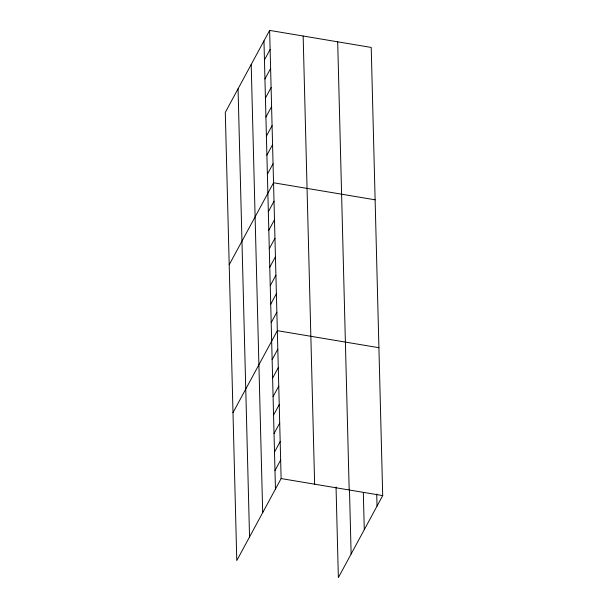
<?xml version="1.0" encoding="UTF-8"?>
<svg xmlns="http://www.w3.org/2000/svg" width="608" height="608" viewBox="0 0 608 608"><rect width="100%" height="100%" fill="white"/><g stroke="black" fill="none" stroke-linecap="round" stroke-linejoin="round"><path stroke-width="0.91" d="M269.633 30.4L225.294 112.396L236.786 560.561L281.124 478.564L269.633 30.4L371.214 47.439L382.706 495.604L338.367 577.6L336.042 487.016M264.45 59.934L270.119 49.446M264.936 78.979L270.606 68.491M265.43 98.025L271.1 87.544M265.916 117.078L271.586 106.59M266.403 136.124L272.072 125.636M266.889 155.169L272.559 144.681M267.383 174.215L273.053 163.727M229.201 264.769L273.539 182.772L375.121 199.819M268.341 211.751L274.01 201.263M268.82 230.234L274.489 219.746M269.291 248.725L274.96 238.237M269.762 267.208L275.432 256.72M270.241 285.699L275.91 275.211M270.712 304.182L276.382 293.694M271.183 322.673L276.853 312.185M232.993 412.665L277.332 330.668L378.913 347.708M272.133 359.647L277.803 349.159M272.604 378.13L278.282 367.642M273.083 396.621L278.753 386.133M273.554 415.104L279.224 404.616M274.026 433.588L279.703 423.107M274.504 452.078L280.174 441.59M274.976 470.562L280.645 460.074M281.124 478.564L382.706 495.604M376.724 494.076L377.028 506.092M363.326 492.716L364.276 529.69M349.471 489.296L351.128 554.002M337.691 41.815L349.182 489.98M303.156 36.024L314.64 484.188M263.963 40.888L275.454 489.052M251.203 64.486L262.694 512.65M238.055 88.798L249.546 536.963"/></g></svg>
